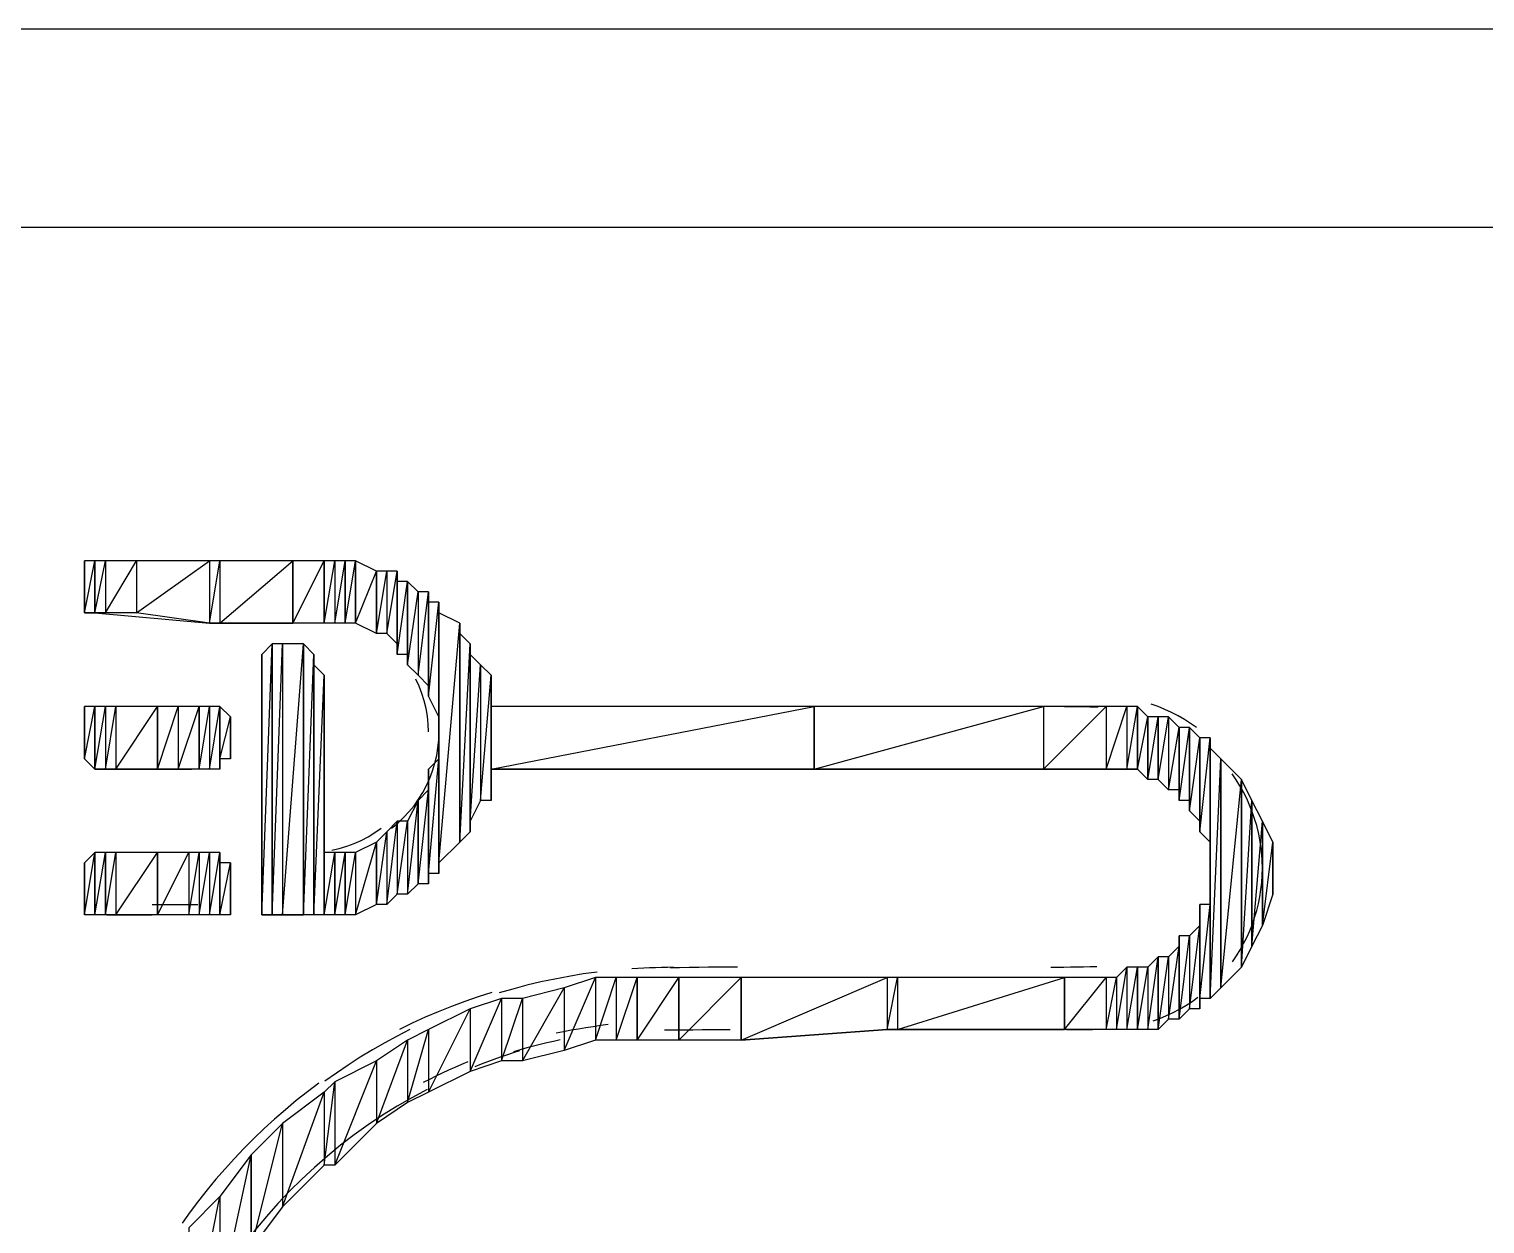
# Model space of a CAD drawing. Header units: metres. Extents: x 1 to 213, y 1 to 147.
# Drawn here: x 57.08 to 58.558, y 65.271 to 66.484 of the extents above; entities that cross this region are included whole.
import ezdxf

# ---------------------------------------------------------------- set-up
doc = ezdxf.new("R2010")
doc.units = ezdxf.units.M
doc.layers.add('00-BASE-ARQUITECTURA', color=8, linetype='Continuous')

msp = doc.modelspace()

# ---------------------------------------------------------------- linework, layer by layer
at = {"layer": '00-BASE-ARQUITECTURA'}
msp.add_lwpolyline([(60.0357, 66.4845), (55.0404, 66.4845), (55.0404, 66.2834), (60.0357, 66.2834)], close=True, dxfattribs=at)
for points in [[(57.1359, 65.9447), (57.1359, 65.9447), (57.1359, 65.8918), (57.1359, 65.9447), (57.1359, 65.8918), (57.1359, 65.9341), (57.1359, 65.9447)], [(57.1359, 65.8918), (57.1359, 65.9447), (57.1359, 65.8918)], [(57.1359, 65.9447), (57.1359, 65.9447), (57.1359, 65.8918), (57.1359, 65.9447)], [(57.1359, 65.8918), (57.1359, 65.9447), (57.1359, 65.8918)], [(57.1359, 65.9447), (57.1359, 65.9447), (57.1359, 65.8918), (57.1359, 65.9447)], [(57.1359, 65.8918), (57.1359, 65.9447), (57.1359, 65.8918)], [(57.1359, 65.9447), (57.1359, 65.9447), (57.1359, 65.8918), (57.1359, 65.9447)], [(57.1359, 65.9447), (57.1359, 65.8918), (57.1465, 65.9447), (57.1359, 65.9447)], [(57.1359, 65.8918), (57.1465, 65.9447), (57.1465, 65.8918), (57.1359, 65.8918)], [(57.1465, 65.9447), (57.1465, 65.8918), (57.1465, 65.9447)], [(57.1465, 65.8918), (57.1465, 65.9447), (57.1465, 65.8918)], [(57.1465, 65.8918), (57.1465, 65.9447), (57.1465, 65.8918)], [(57.1465, 65.9447), (57.1465, 65.9447), (57.1465, 65.8918), (57.1465, 65.9447)], [(57.1465, 65.8918), (57.1465, 65.9447), (57.1465, 65.8918)], [(57.1465, 65.9447), (57.1465, 65.9447), (57.1465, 65.8918), (57.1465, 65.9447)], [(57.1465, 65.9447), (57.1465, 65.8918), (57.157, 65.9447), (57.1465, 65.9447)], [(57.1465, 65.8918), (57.157, 65.9447), (57.157, 65.8918), (57.1465, 65.8918)], [(57.157, 65.9447), (57.157, 65.8918), (57.1888, 65.9447), (57.157, 65.9447)], [(57.157, 65.8918), (57.1888, 65.9447), (57.1888, 65.8918), (57.157, 65.8918)], [(57.1888, 65.9447), (57.1888, 65.8918), (57.2629, 65.9447), (57.1888, 65.9447)], [(57.1888, 65.8918), (57.2629, 65.9447), (57.2629, 65.8812), (57.1888, 65.8918)], [(57.3475, 65.9447), (57.2734, 65.9447), (57.1888, 65.9447)], [(57.2629, 65.9447), (57.2629, 65.8812), (57.2734, 65.9447), (57.2629, 65.9447)], [(57.2629, 65.8812), (57.2734, 65.9447), (57.2734, 65.8812), (57.2629, 65.8812)], [(57.2734, 65.9447), (57.2734, 65.8812), (57.3475, 65.9447), (57.2734, 65.9447)], [(57.2734, 65.8812), (57.3475, 65.9447), (57.3475, 65.8812), (57.2734, 65.8812)], [(57.3475, 65.9447), (57.3475, 65.8812), (57.3475, 65.9447)], [(57.3475, 65.8812), (57.3475, 65.9447), (57.3475, 65.8812)], [(57.3475, 65.9447), (57.3475, 65.8812), (57.3793, 65.9447), (57.3475, 65.9447)], [(57.3475, 65.8812), (57.3793, 65.9447), (57.3793, 65.8812), (57.3475, 65.8812)], [(57.3793, 65.8812), (57.3793, 65.9447), (57.3793, 65.8812)], [(57.3793, 65.9447), (57.3793, 65.9447), (57.3793, 65.8812), (57.3793, 65.9447)], [(57.3793, 65.9447), (57.3793, 65.8812), (57.3899, 65.9447), (57.3793, 65.9447)], [(57.3793, 65.8812), (57.3899, 65.9447), (57.3899, 65.8812), (57.3793, 65.8812)], [(57.3899, 65.9447), (57.3899, 65.8812), (57.4005, 65.9447), (57.3899, 65.9447)], [(57.3899, 65.8812), (57.4005, 65.9447), (57.4005, 65.8812), (57.3899, 65.8812)], [(57.4005, 65.8812), (57.4005, 65.9447), (57.4005, 65.8812)], [(57.4005, 65.9447), (57.4005, 65.9447), (57.4005, 65.8812), (57.4005, 65.9447)], [(57.4005, 65.9447), (57.4005, 65.8812), (57.411, 65.9447), (57.4005, 65.9447)], [(57.4005, 65.8812), (57.411, 65.9447), (57.411, 65.8812), (57.4005, 65.8812)], [(57.411, 65.8812), (57.411, 65.9447), (57.411, 65.8812)], [(57.411, 65.9447), (57.411, 65.9447), (57.411, 65.8812), (57.411, 65.9447)], [(57.411, 65.9447), (57.411, 65.8812), (57.4322, 65.9341), (57.411, 65.9447)], [(57.1359, 65.9341), (57.1359, 65.9341), (57.1359, 65.8918), (57.1359, 65.9341), (57.1359, 65.8918), (57.1359, 65.9235), (57.1359, 65.9341)], [(57.1359, 65.8918), (57.1359, 65.9341), (57.1359, 65.8918)], [(57.1359, 65.9341), (57.1359, 65.9341), (57.1359, 65.8918), (57.1359, 65.9341)], [(57.1359, 65.8918), (57.1359, 65.9341), (57.1359, 65.8918)], [(57.1359, 65.9341), (57.1359, 65.9341), (57.1359, 65.8918), (57.1359, 65.9341)], [(57.1359, 65.8918), (57.1359, 65.9341), (57.1359, 65.8918)], [(57.1359, 65.9341), (57.1359, 65.9341), (57.1359, 65.8918), (57.1359, 65.9341)], [(57.411, 65.8812), (57.4322, 65.9341), (57.4322, 65.8706), (57.411, 65.8812)], [(57.4322, 65.8706), (57.4322, 65.9341), (57.4322, 65.8706)], [(57.4322, 65.9341), (57.4322, 65.9341), (57.4322, 65.8706), (57.4322, 65.9341)], [(57.4322, 65.9341), (57.4322, 65.8706), (57.4428, 65.9341), (57.4322, 65.9341)], [(57.4322, 65.8706), (57.4428, 65.9341), (57.4428, 65.8706), (57.4322, 65.8706)], [(57.4428, 65.9341), (57.4428, 65.8706), (57.4534, 65.9341), (57.4428, 65.9341)], [(57.4428, 65.8706), (57.4534, 65.9341), (57.4534, 65.8601), (57.4428, 65.8706)], [(57.4534, 65.9341), (57.4534, 65.8601), (57.4534, 65.9235), (57.4534, 65.9341)], [(57.4534, 65.8601), (57.4534, 65.9235), (57.4534, 65.8495), (57.4534, 65.8601)], [(57.4534, 65.9235), (57.4534, 65.8495), (57.4639, 65.9235), (57.4534, 65.9235)], [(57.4534, 65.8495), (57.4639, 65.9235), (57.4639, 65.8495), (57.4534, 65.8495)], [(57.4639, 65.9235), (57.4639, 65.8495), (57.4639, 65.9235)], [(57.4639, 65.8495), (57.4639, 65.9235), (57.4639, 65.8389), (57.4639, 65.8495)], [(57.4639, 65.9235), (57.4639, 65.8389), (57.4745, 65.913), (57.4639, 65.9235)], [(57.1359, 65.913), (57.1359, 65.9024), (57.1359, 65.8918), (57.1465, 65.8918), (57.2629, 65.8812), (57.3475, 65.8812)], [(57.4639, 65.8389), (57.4745, 65.913), (57.4745, 65.8283), (57.4639, 65.8389)], [(57.4745, 65.913), (57.4745, 65.8283), (57.4851, 65.913), (57.4745, 65.913)], [(57.4745, 65.8283), (57.4851, 65.913), (57.4851, 65.8177), (57.4745, 65.8283)], [(57.4851, 65.913), (57.4851, 65.8177), (57.4851, 65.913)], [(57.4851, 65.8177), (57.4851, 65.913), (57.4851, 65.8177)], [(57.4851, 65.913), (57.4851, 65.8177), (57.4851, 65.9024), (57.4851, 65.913)], [(57.4851, 65.8177), (57.4851, 65.9024), (57.4851, 65.8071), (57.4851, 65.8177)], [(57.4851, 65.9024), (57.4851, 65.8071), (57.4957, 65.9024), (57.4851, 65.9024)], [(57.4851, 65.8071), (57.4957, 65.9024), (57.4957, 65.786), (57.4851, 65.8071)], [(57.4957, 65.9024), (57.4957, 65.786), (57.4957, 65.9024)], [(57.4957, 65.786), (57.4957, 65.9024), (57.4957, 65.7648), (57.4957, 65.786)], [(57.4957, 65.9024), (57.4957, 65.6272), (57.4957, 65.8918), (57.4957, 65.9024)], [(57.4957, 65.6272), (57.4957, 65.8918), (57.4957, 65.6378), (57.4957, 65.6272)], [(57.4957, 65.8918), (57.4957, 65.6378), (57.4957, 65.8918)], [(57.4957, 65.6378), (57.4957, 65.8918), (57.4957, 65.6378)], [(57.4957, 65.8918), (57.4957, 65.6378), (57.5169, 65.8812), (57.4957, 65.8918)], [(57.4957, 65.6378), (57.5169, 65.8812), (57.5169, 65.659), (57.4957, 65.6378)], [(57.5169, 65.8706), (57.5169, 65.8706), (57.5169, 65.659), (57.5169, 65.8706), (57.5169, 65.659), (57.5169, 65.8812), (57.5169, 65.8706)], [(57.5169, 65.8706), (57.5169, 65.659), (57.5274, 65.8601), (57.5169, 65.8706)], [(57.3158, 65.8495), (57.3158, 65.5849), (57.3264, 65.8601), (57.3158, 65.8495)], [(57.3158, 65.5849), (57.3264, 65.8601), (57.3264, 65.5849), (57.3158, 65.5849)], [(57.3369, 65.8601), (57.3264, 65.8601), (57.3158, 65.8495), (57.3158, 65.7225), (57.3158, 65.5955), (57.3158, 65.5849), (57.3264, 65.5849), (57.3581, 65.5849)], [(57.3158, 65.8495), (57.3158, 65.8495), (57.3158, 65.5955), (57.3158, 65.8495), (57.3158, 65.5955), (57.3158, 65.7225), (57.3158, 65.8495)], [(57.3158, 65.8495), (57.3158, 65.5955), (57.3158, 65.8495)], [(57.3158, 65.5955), (57.3158, 65.8495), (57.3158, 65.5849), (57.3158, 65.5955)], [(57.3158, 65.8495), (57.3158, 65.5849), (57.3158, 65.8495)], [(57.3158, 65.5849), (57.3158, 65.8495), (57.3158, 65.5849)], [(57.3264, 65.8601), (57.3264, 65.5849), (57.3264, 65.8601)], [(57.3264, 65.5849), (57.3264, 65.8601), (57.3264, 65.5849)], [(57.3264, 65.8601), (57.3264, 65.5849), (57.3369, 65.8601), (57.3264, 65.8601)], [(57.3264, 65.5849), (57.3369, 65.8601), (57.3369, 65.5849), (57.3264, 65.5849)], [(57.3369, 65.8601), (57.3369, 65.5849), (57.3581, 65.8601), (57.3369, 65.8601)], [(57.3369, 65.5849), (57.3581, 65.8601), (57.3581, 65.5849), (57.3369, 65.5849)], [(57.3581, 65.8601), (57.3581, 65.5849), (57.3581, 65.8601)], [(57.3581, 65.5849), (57.3581, 65.8601), (57.3581, 65.5849)], [(57.3581, 65.5849), (57.3581, 65.8601), (57.3581, 65.5849)], [(57.3581, 65.8601), (57.3581, 65.8601), (57.3581, 65.5849), (57.3581, 65.8601), (57.3581, 65.5849), (57.3581, 65.8601)], [(57.3581, 65.5849), (57.3581, 65.8601), (57.3581, 65.5849)], [(57.3581, 65.8601), (57.3581, 65.5849), (57.3687, 65.8495), (57.3581, 65.8601)], [(57.3581, 65.5849), (57.3687, 65.8495), (57.3687, 65.5849), (57.3581, 65.5849)], [(57.3687, 65.8495), (57.3687, 65.5849), (57.3687, 65.8495)], [(57.3687, 65.5849), (57.3687, 65.8495), (57.3687, 65.5849)], [(57.3687, 65.8495), (57.3687, 65.8495), (57.3687, 65.5849), (57.3687, 65.8495), (57.3687, 65.5849), (57.3687, 65.8495)], [(57.3687, 65.5849), (57.3687, 65.8495), (57.3687, 65.5849)], [(57.3687, 65.8495), (57.3687, 65.8495), (57.3687, 65.5849), (57.3687, 65.8495), (57.3687, 65.5849), (57.3687, 65.8495)], [(57.3687, 65.5849), (57.3687, 65.8495), (57.3687, 65.5849)], [(57.3687, 65.8495), (57.3687, 65.8495), (57.3687, 65.5849), (57.3687, 65.8495), (57.3687, 65.5849), (57.3687, 65.8495)], [(57.3687, 65.8389), (57.3687, 65.8389), (57.3687, 65.5849), (57.3687, 65.8389), (57.3687, 65.5849), (57.3687, 65.8495), (57.3687, 65.8389)], [(57.5169, 65.659), (57.5274, 65.8601), (57.5274, 65.6695), (57.5169, 65.659)], [(57.5274, 65.8601), (57.5274, 65.6695), (57.5274, 65.8495), (57.5274, 65.8601)], [(57.5274, 65.6695), (57.5274, 65.8495), (57.5274, 65.6801), (57.5274, 65.6695)], [(57.5274, 65.8495), (57.5274, 65.6801), (57.538, 65.8389), (57.5274, 65.8495)], [(57.3687, 65.5849), (57.3687, 65.8389), (57.3687, 65.5849)], [(57.3687, 65.8389), (57.3687, 65.8389), (57.3687, 65.5849), (57.3687, 65.8389)], [(57.3687, 65.8389), (57.3687, 65.5849), (57.3793, 65.8283), (57.3687, 65.8389)], [(57.5274, 65.6801), (57.538, 65.8389), (57.538, 65.7013), (57.5274, 65.6801)], [(57.538, 65.8389), (57.538, 65.7013), (57.5486, 65.8283), (57.538, 65.8389)], [(57.3687, 65.5849), (57.3793, 65.8283), (57.3793, 65.5849), (57.3687, 65.5849)], [(57.3793, 65.8071), (57.3793, 65.8071), (57.3793, 65.5849), (57.3793, 65.8071), (57.3793, 65.5849), (57.3793, 65.8283), (57.3793, 65.8071)], [(57.4851, 65.7708), (57.4848, 65.7788), (57.484, 65.7867), (57.4826, 65.7945), (57.4808, 65.8023), (57.4784, 65.8099), (57.4756, 65.8173), (57.4723, 65.8245)], [(57.538, 65.7013), (57.5486, 65.8283), (57.5486, 65.7013), (57.538, 65.7013)], [(57.5486, 65.8283), (57.5486, 65.7013), (57.5486, 65.8071), (57.5486, 65.8283)], [(57.3793, 65.7436), (57.3793, 65.7436), (57.3793, 65.5849), (57.3793, 65.7436), (57.3793, 65.5849), (57.3793, 65.8071), (57.3793, 65.7436)], [(57.3793, 65.6484), (57.3793, 65.7436), (57.3793, 65.8071)], [(57.5486, 65.7013), (57.5486, 65.8071), (57.5486, 65.7225), (57.5486, 65.7013)], [(57.5486, 65.8071), (57.5486, 65.7225), (57.5486, 65.7331), (57.5486, 65.8071)], [(57.5486, 65.7225), (57.5486, 65.8071), (57.5486, 65.7225)], [(57.5486, 65.7965), (57.5486, 65.7965), (57.5486, 65.7331), (57.5486, 65.7965), (57.5486, 65.7331), (57.5486, 65.8071), (57.5486, 65.7965)], [(58.1095, 65.7965), (57.8767, 65.7965), (57.5486, 65.7965), (57.5486, 65.8071)], [(57.1359, 65.7965), (57.1359, 65.7965), (57.1359, 65.7436), (57.1359, 65.7965), (57.1359, 65.7436), (57.1359, 65.786), (57.1359, 65.7965)], [(57.1359, 65.7965), (57.1359, 65.7436), (57.1465, 65.7965), (57.1359, 65.7965)], [(57.1359, 65.7436), (57.1465, 65.7965), (57.1465, 65.7331), (57.1359, 65.7436)], [(57.1465, 65.7331), (57.1465, 65.7965), (57.1465, 65.7331)], [(57.1465, 65.7965), (57.1465, 65.7965), (57.1465, 65.7331), (57.1465, 65.7965)], [(57.1465, 65.7331), (57.1465, 65.7965), (57.1465, 65.7331)], [(57.1465, 65.7965), (57.1465, 65.7965), (57.1465, 65.7331), (57.1465, 65.7965)], [(57.1465, 65.7331), (57.1465, 65.7965), (57.1465, 65.7331)], [(57.1465, 65.7965), (57.1465, 65.7965), (57.1465, 65.7331), (57.1465, 65.7965)], [(57.1465, 65.7965), (57.1465, 65.7331), (57.157, 65.7965), (57.1465, 65.7965)], [(57.1465, 65.7331), (57.157, 65.7965), (57.157, 65.7331), (57.1465, 65.7331)], [(57.157, 65.7965), (57.157, 65.7331), (57.1676, 65.7965), (57.157, 65.7965)], [(57.157, 65.7331), (57.1676, 65.7965), (57.1676, 65.7331), (57.157, 65.7331)], [(57.1676, 65.7965), (57.1676, 65.7331), (57.2099, 65.7965), (57.1676, 65.7965)], [(57.1676, 65.7331), (57.2099, 65.7965), (57.2099, 65.7331), (57.1676, 65.7331)], [(57.2099, 65.7965), (57.2099, 65.7331), (57.2099, 65.7965)], [(57.2099, 65.7331), (57.2099, 65.7965), (57.2099, 65.7331)], [(57.2099, 65.7965), (57.2099, 65.7331), (57.2311, 65.7965), (57.2099, 65.7965)], [(57.2099, 65.7331), (57.2311, 65.7965), (57.2311, 65.7331), (57.2099, 65.7331)], [(57.2311, 65.7965), (57.2311, 65.7331), (57.2523, 65.7965), (57.2311, 65.7965)], [(57.2311, 65.7331), (57.2523, 65.7965), (57.2523, 65.7331), (57.2311, 65.7331)], [(57.2523, 65.7965), (57.2523, 65.7331), (57.2523, 65.7965)], [(57.2523, 65.7331), (57.2523, 65.7965), (57.2523, 65.7331)], [(57.2523, 65.7965), (57.2523, 65.7331), (57.2629, 65.7965), (57.2523, 65.7965)], [(57.2523, 65.7331), (57.2629, 65.7965), (57.2629, 65.7331), (57.2523, 65.7331)], [(57.2629, 65.7965), (57.2629, 65.7331), (57.2734, 65.7965), (57.2629, 65.7965)], [(57.2629, 65.7331), (57.2734, 65.7965), (57.2734, 65.7331), (57.2629, 65.7331)], [(57.2734, 65.7965), (57.2734, 65.7331), (57.2734, 65.7965)], [(57.2734, 65.7331), (57.2734, 65.7965), (57.2734, 65.7331)], [(57.2734, 65.7331), (57.2734, 65.7965), (57.2734, 65.7331)], [(57.2734, 65.7965), (57.2734, 65.7965), (57.2734, 65.7331), (57.2734, 65.7965)], [(57.2734, 65.7331), (57.2734, 65.7965), (57.2734, 65.7331)], [(57.2734, 65.7965), (57.2734, 65.7965), (57.2734, 65.7331), (57.2734, 65.7965)], [(57.2734, 65.7331), (57.2734, 65.7965), (57.2734, 65.7331)], [(57.2734, 65.7965), (57.2734, 65.7965), (57.2734, 65.7331), (57.2734, 65.7965)], [(57.2734, 65.7331), (57.2734, 65.7965), (57.2734, 65.7331)], [(57.2734, 65.7965), (57.2734, 65.7965), (57.2734, 65.7331), (57.2734, 65.7965)], [(57.2734, 65.7965), (57.2734, 65.7331), (57.2734, 65.7965)], [(57.2734, 65.7331), (57.2734, 65.7965), (57.2734, 65.7436), (57.2734, 65.7331)], [(57.2734, 65.7436), (57.2734, 65.7965), (57.2734, 65.7436)], [(57.2734, 65.7965), (57.2734, 65.7965), (57.2734, 65.7436), (57.2734, 65.7965)], [(57.2734, 65.7436), (57.2734, 65.7965), (57.2734, 65.7436)], [(57.2734, 65.7965), (57.2734, 65.7965), (57.2734, 65.7436), (57.2734, 65.7965)], [(57.2734, 65.7436), (57.2734, 65.7965), (57.2734, 65.7436)], [(57.2734, 65.7965), (57.2734, 65.7965), (57.2734, 65.7436), (57.2734, 65.7965)], [(57.2734, 65.7965), (57.2734, 65.7436), (57.284, 65.786), (57.2734, 65.7965)], [(57.5486, 65.7965), (57.5486, 65.7331), (57.5486, 65.7965)], [(57.5486, 65.7331), (57.5486, 65.7965), (57.5486, 65.7331)], [(57.5486, 65.7965), (57.5486, 65.7331), (57.8767, 65.7965), (57.5486, 65.7965)], [(57.5486, 65.7331), (57.8767, 65.7965), (57.8767, 65.7331), (57.5486, 65.7331)], [(57.8767, 65.7965), (57.8767, 65.7331), (57.8767, 65.7965)], [(57.8767, 65.7331), (57.8767, 65.7965), (57.8767, 65.7331)], [(57.8767, 65.7965), (57.8767, 65.7331), (58.1095, 65.7965), (57.8767, 65.7965)], [(57.8767, 65.7331), (58.1095, 65.7965), (58.1095, 65.7331), (57.8767, 65.7331)], [(58.165, 65.7959), (58.1565, 65.7961), (58.1479, 65.7962), (58.1394, 65.7963), (58.1309, 65.7964), (58.1224, 65.7965), (58.1138, 65.7965), (58.1053, 65.7965)], [(58.1095, 65.7965), (58.1095, 65.7331), (58.173, 65.7965), (58.1095, 65.7965)], [(58.1095, 65.7331), (58.173, 65.7965), (58.173, 65.7331), (58.1095, 65.7331)], [(58.173, 65.7965), (58.173, 65.7331), (58.1942, 65.7965), (58.173, 65.7965)], [(58.173, 65.7331), (58.1942, 65.7965), (58.1942, 65.7331), (58.173, 65.7331)], [(58.1942, 65.7965), (58.1942, 65.7331), (58.2048, 65.7965), (58.1942, 65.7965)], [(58.1942, 65.7331), (58.2048, 65.7965), (58.2048, 65.7331), (58.1942, 65.7331)], [(58.2048, 65.7965), (58.2048, 65.7331), (58.2048, 65.7965)], [(58.2048, 65.7331), (58.2048, 65.7965), (58.2048, 65.7331)], [(58.2048, 65.7965), (58.2048, 65.7331), (58.2154, 65.786), (58.2048, 65.7965)], [(58.2649, 65.7752), (58.2588, 65.7795), (58.2526, 65.7835), (58.2461, 65.7872), (58.2395, 65.7906), (58.2327, 65.7937), (58.2258, 65.7965), (58.2188, 65.799)], [(57.1359, 65.786), (57.1359, 65.786), (57.1359, 65.7436), (57.1359, 65.786), (57.1359, 65.7436), (57.1359, 65.7754), (57.1359, 65.786)], [(57.1359, 65.7436), (57.1359, 65.786), (57.1359, 65.7436)], [(57.1359, 65.786), (57.1359, 65.786), (57.1359, 65.7436), (57.1359, 65.786)], [(57.1359, 65.7436), (57.1359, 65.786), (57.1359, 65.7436)], [(57.1359, 65.786), (57.1359, 65.786), (57.1359, 65.7436), (57.1359, 65.786)], [(57.1359, 65.7436), (57.1359, 65.786), (57.1359, 65.7436)], [(57.1359, 65.786), (57.1359, 65.786), (57.1359, 65.7436), (57.1359, 65.786)], [(57.1359, 65.7436), (57.1359, 65.786), (57.1359, 65.7436)], [(57.1359, 65.786), (57.1359, 65.786), (57.1359, 65.7436), (57.1359, 65.786)], [(57.1359, 65.7436), (57.1359, 65.786), (57.1359, 65.7436)], [(57.1359, 65.786), (57.1359, 65.786), (57.1359, 65.7436), (57.1359, 65.786)], [(57.2734, 65.7436), (57.284, 65.786), (57.284, 65.7436), (57.2734, 65.7436)], [(57.284, 65.786), (57.284, 65.7436), (57.284, 65.786)], [(57.284, 65.7436), (57.284, 65.786), (57.284, 65.7436)], [(57.284, 65.7436), (57.284, 65.786), (57.284, 65.7436)], [(57.284, 65.786), (57.284, 65.786), (57.284, 65.7436), (57.284, 65.786), (57.284, 65.7436), (57.284, 65.786)], [(57.284, 65.7436), (57.284, 65.786), (57.284, 65.7436)], [(57.284, 65.7436), (57.284, 65.786), (57.284, 65.7436)], [(57.284, 65.786), (57.284, 65.786), (57.284, 65.7436), (57.284, 65.786)], [(57.284, 65.7436), (57.284, 65.786), (57.284, 65.7436)], [(57.284, 65.786), (57.284, 65.786), (57.284, 65.7436), (57.284, 65.786)], [(57.284, 65.7436), (57.284, 65.786), (57.284, 65.7436)], [(57.284, 65.786), (57.284, 65.786), (57.284, 65.7436), (57.284, 65.786)], [(57.284, 65.7436), (57.284, 65.786), (57.284, 65.7436)], [(57.284, 65.786), (57.284, 65.786), (57.284, 65.7436), (57.284, 65.786), (57.284, 65.7436), (57.284, 65.786)], [(57.284, 65.7436), (57.284, 65.786), (57.284, 65.7436)], [(57.284, 65.7436), (57.284, 65.786), (57.284, 65.7436)], [(57.284, 65.786), (57.284, 65.786), (57.284, 65.7436), (57.284, 65.786)], [(57.284, 65.786), (57.284, 65.7436), (57.284, 65.7754), (57.284, 65.786)], [(57.284, 65.7436), (57.284, 65.7754), (57.284, 65.7542), (57.284, 65.7436)], [(58.2048, 65.7331), (58.2154, 65.786), (58.2154, 65.7225), (58.2048, 65.7331)], [(58.2154, 65.7225), (58.2154, 65.786), (58.2154, 65.7225)], [(58.2154, 65.786), (58.2154, 65.786), (58.2154, 65.7225), (58.2154, 65.786)], [(58.2154, 65.786), (58.2154, 65.7225), (58.2259, 65.786), (58.2154, 65.786)], [(58.2154, 65.7225), (58.2259, 65.786), (58.2259, 65.7225), (58.2154, 65.7225)], [(58.2259, 65.786), (58.2259, 65.7225), (58.2259, 65.786)], [(58.2259, 65.7225), (58.2259, 65.786), (58.2259, 65.7225)], [(58.2259, 65.786), (58.2259, 65.7225), (58.2365, 65.786), (58.2259, 65.786)], [(58.2259, 65.7225), (58.2365, 65.786), (58.2365, 65.7119), (58.2259, 65.7225)], [(58.2365, 65.786), (58.2365, 65.7119), (58.2471, 65.7754), (58.2365, 65.786)], [(58.2365, 65.7119), (58.2471, 65.7754), (58.2471, 65.7119), (58.2365, 65.7119)], [(58.2471, 65.7754), (58.2471, 65.7119), (58.2471, 65.7013), (58.2471, 65.7754)], [(58.2471, 65.7119), (58.2471, 65.7754), (58.2471, 65.7119)], [(58.2471, 65.7754), (58.2471, 65.7013), (58.2577, 65.7754), (58.2471, 65.7754)], [(58.2471, 65.7013), (58.2577, 65.7754), (58.2577, 65.7013), (58.2471, 65.7013)], [(58.2577, 65.7754), (58.2577, 65.7013), (58.2577, 65.7754)], [(58.2577, 65.7013), (58.2577, 65.7754), (58.2577, 65.6907), (58.2577, 65.7013)], [(58.2577, 65.7754), (58.2577, 65.6907), (58.2683, 65.7648), (58.2577, 65.7754)], [(57.4832, 65.7163), (57.4865, 65.7237), (57.4893, 65.7313), (57.4916, 65.739), (57.4934, 65.7468), (57.4947, 65.7547), (57.4955, 65.7627), (57.4957, 65.7708)], [(57.4957, 65.7648), (57.4957, 65.7648), (57.4957, 65.6272), (57.4957, 65.7648), (57.4957, 65.6272), (57.4957, 65.7436), (57.4957, 65.7648)], [(58.2577, 65.6907), (58.2683, 65.7648), (58.2683, 65.6801), (58.2577, 65.6907)], [(58.2683, 65.7648), (58.2683, 65.6801), (58.2683, 65.7648)], [(58.2683, 65.6801), (58.2683, 65.7648), (58.2683, 65.6695), (58.2683, 65.6801)], [(58.2683, 65.7648), (58.2683, 65.6695), (58.2683, 65.7648)], [(58.2683, 65.6695), (58.2683, 65.7648), (58.2683, 65.6695)], [(58.2683, 65.7648), (58.2683, 65.6695), (58.2789, 65.7648), (58.2683, 65.7648)], [(58.2683, 65.6695), (58.2789, 65.7648), (58.2789, 65.659), (58.2683, 65.6695)], [(58.2789, 65.7648), (58.2789, 65.659), (58.2789, 65.7542), (58.2789, 65.7648)], [(57.4851, 65.7331), (57.4851, 65.6272), (57.4957, 65.7436), (57.4851, 65.7331)], [(57.4851, 65.6272), (57.4957, 65.7436), (57.4957, 65.6272), (57.4851, 65.6272)], [(58.2789, 65.659), (58.2789, 65.7542), (58.2789, 65.6484), (58.2789, 65.659)], [(58.2789, 65.7542), (58.2789, 65.6484), (58.2789, 65.7542)], [(58.2789, 65.6484), (58.2789, 65.7542), (58.2789, 65.6378), (58.2789, 65.6484)], [(58.2789, 65.6378), (58.2789, 65.7542), (58.2789, 65.6378)], [(58.2789, 65.7542), (58.2789, 65.7542), (58.2789, 65.6378), (58.2789, 65.7542)], [(58.2789, 65.7542), (58.2789, 65.5002), (58.2894, 65.7436), (58.2789, 65.7542)], [(58.2789, 65.5002), (58.2894, 65.7436), (58.2894, 65.5108), (58.2789, 65.5002)], [(58.2894, 65.7436), (58.2894, 65.5108), (58.2894, 65.7436)], [(58.2894, 65.5108), (58.2894, 65.7436), (58.2894, 65.5108)], [(58.2894, 65.7436), (58.2894, 65.5108), (58.3106, 65.7225), (58.2894, 65.7436)], [(57.1465, 65.7331), (57.2099, 65.7331)], [(57.2047, 65.7331), (57.2113, 65.7331), (57.218, 65.7331), (57.2247, 65.7331), (57.2314, 65.7331), (57.2381, 65.7331), (57.2448, 65.7331), (57.2515, 65.7332)], [(57.4851, 65.7119), (57.4851, 65.6166), (57.4851, 65.7331), (57.4851, 65.7119)], [(57.4851, 65.6166), (57.4851, 65.7331), (57.4851, 65.6272), (57.4851, 65.6166)], [(57.5486, 65.7225), (57.5486, 65.7331), (57.8767, 65.7331), (58.1942, 65.7331), (58.2048, 65.7331)], [(57.3158, 65.5955), (57.3158, 65.7225), (57.3158, 65.5955)], [(57.4476, 65.6732), (57.4539, 65.6783), (57.4598, 65.6838), (57.4653, 65.6896), (57.4704, 65.6958), (57.4751, 65.7024), (57.4794, 65.7092), (57.4832, 65.7163)], [(58.2894, 65.5108), (58.3106, 65.7225), (58.3106, 65.532), (58.2894, 65.5108)], [(58.3239, 65.6827), (58.3215, 65.6896), (58.3188, 65.6964), (58.3158, 65.7031), (58.3125, 65.7096), (58.309, 65.716), (58.3051, 65.7222), (58.301, 65.7282)], [(58.3106, 65.7225), (58.3106, 65.532), (58.3106, 65.7225)], [(58.3106, 65.532), (58.3106, 65.7225), (58.3106, 65.532)], [(58.3106, 65.7225), (58.3106, 65.532), (58.3212, 65.7013), (58.3106, 65.7225)], [(57.4639, 65.6801), (57.4639, 65.6061), (57.4745, 65.7013), (57.4639, 65.6801)], [(57.4639, 65.6061), (57.4745, 65.7013), (57.4745, 65.6166), (57.4639, 65.6061)], [(57.4745, 65.7013), (57.4745, 65.6166), (57.4851, 65.7119), (57.4745, 65.7013)], [(57.4745, 65.6166), (57.4851, 65.7119), (57.4851, 65.6166), (57.4745, 65.6166)], [(57.4745, 65.6166), (57.4745, 65.7013), (57.4745, 65.6166)], [(57.4745, 65.7013), (57.4745, 65.7013), (57.4745, 65.6166), (57.4745, 65.7013)], [(58.3106, 65.532), (58.3212, 65.7013), (58.3212, 65.5531), (58.3106, 65.532)], [(58.3212, 65.5531), (58.3212, 65.7013), (58.3212, 65.5531)], [(58.3212, 65.7013), (58.3212, 65.7013), (58.3212, 65.5531), (58.3212, 65.7013)], [(58.3212, 65.7013), (58.3212, 65.5531), (58.3318, 65.6801), (58.3212, 65.7013)], [(57.3868, 65.6506), (57.3945, 65.6524), (57.4021, 65.6547), (57.4096, 65.6575), (57.4168, 65.6607), (57.4238, 65.6644), (57.4306, 65.6686), (57.4371, 65.6732)], [(57.4428, 65.6695), (57.4428, 65.5955), (57.4534, 65.6801), (57.4428, 65.6695)], [(57.4428, 65.5955), (57.4534, 65.6801), (57.4534, 65.6061), (57.4428, 65.5955)], [(57.4534, 65.6801), (57.4534, 65.6061), (57.4639, 65.6801), (57.4534, 65.6801)], [(57.4534, 65.6061), (57.4639, 65.6801), (57.4639, 65.6061), (57.4534, 65.6061)], [(58.3212, 65.5531), (58.3318, 65.6801), (58.3318, 65.5743), (58.3212, 65.5531)], [(58.3318, 65.6325), (58.3316, 65.6398), (58.3311, 65.647), (58.3303, 65.6543), (58.3292, 65.6615), (58.3278, 65.6686), (58.326, 65.6757), (58.3239, 65.6827)], [(58.3318, 65.6801), (58.3318, 65.5743), (58.3318, 65.6801)], [(58.3318, 65.5743), (58.3318, 65.6801), (58.3318, 65.5743)], [(58.3318, 65.6801), (58.3318, 65.5743), (58.3424, 65.659), (58.3318, 65.6801)], [(57.411, 65.6484), (57.411, 65.5849), (57.4322, 65.659), (57.411, 65.6484)], [(57.411, 65.5849), (57.4322, 65.659), (57.4322, 65.5955), (57.411, 65.5849)], [(57.4322, 65.659), (57.4322, 65.5955), (57.4428, 65.6695), (57.4322, 65.659)], [(57.4322, 65.5955), (57.4428, 65.6695), (57.4428, 65.5955), (57.4322, 65.5955)], [(57.4322, 65.5955), (57.4322, 65.659), (57.4322, 65.5955)], [(57.4322, 65.659), (57.4322, 65.659), (57.4322, 65.5955), (57.4322, 65.659)], [(58.3318, 65.5743), (58.3424, 65.659), (58.3424, 65.6061), (58.3318, 65.5743)], [(58.3424, 65.659), (58.3424, 65.6061), (58.3424, 65.659)], [(58.3424, 65.6061), (58.3424, 65.659), (58.3424, 65.6061)], [(58.3424, 65.659), (58.3424, 65.6061), (58.3424, 65.6272), (58.3424, 65.659)], [(57.1359, 65.6378), (57.1359, 65.5849), (57.1465, 65.6484), (57.1359, 65.6378)], [(57.1359, 65.5849), (57.1465, 65.6484), (57.1465, 65.5849), (57.1359, 65.5849)], [(57.1465, 65.5849), (57.1465, 65.6484), (57.1465, 65.5849)], [(57.1465, 65.6484), (57.1465, 65.6484), (57.1465, 65.5849), (57.1465, 65.6484)], [(57.1465, 65.5849), (57.1465, 65.6484), (57.1465, 65.5849)], [(57.1465, 65.6484), (57.1465, 65.6484), (57.1465, 65.5849), (57.1465, 65.6484)], [(57.1465, 65.5849), (57.1465, 65.6484), (57.1465, 65.5849)], [(57.1465, 65.6484), (57.1465, 65.6484), (57.1465, 65.5849), (57.1465, 65.6484), (57.1465, 65.5849), (57.1465, 65.6484)], [(57.1465, 65.5849), (57.1465, 65.6484), (57.1465, 65.5849)], [(57.1465, 65.6484), (57.1465, 65.5849), (57.157, 65.6484), (57.1465, 65.6484)], [(57.1465, 65.5849), (57.157, 65.6484), (57.157, 65.5849), (57.1465, 65.5849)], [(57.157, 65.5849), (57.157, 65.6484), (57.157, 65.5849)], [(57.157, 65.6484), (57.157, 65.6484), (57.157, 65.5849), (57.157, 65.6484)], [(57.157, 65.6484), (57.157, 65.5849), (57.1676, 65.6484), (57.157, 65.6484)], [(57.157, 65.5849), (57.1676, 65.6484), (57.1676, 65.5849), (57.157, 65.5849)], [(57.1676, 65.6484), (57.1676, 65.5849), (57.2099, 65.6484), (57.1676, 65.6484)], [(57.1676, 65.5849), (57.2099, 65.6484), (57.2099, 65.5849), (57.1676, 65.5849)], [(57.2099, 65.6484), (57.2099, 65.5849), (57.2099, 65.6484)], [(57.2099, 65.5849), (57.2099, 65.6484), (57.2099, 65.5849)], [(57.2099, 65.6484), (57.2099, 65.5849), (57.2417, 65.6484), (57.2099, 65.6484)], [(57.2099, 65.5849), (57.2417, 65.6484), (57.2417, 65.5849), (57.2099, 65.5849)], [(57.2417, 65.6484), (57.2417, 65.5849), (57.2523, 65.6484), (57.2417, 65.6484)], [(57.2417, 65.5849), (57.2523, 65.6484), (57.2523, 65.5849), (57.2417, 65.5849)], [(57.2523, 65.6484), (57.2523, 65.5849), (57.2629, 65.6484), (57.2523, 65.6484)], [(57.2523, 65.5849), (57.2629, 65.6484), (57.2629, 65.5849), (57.2523, 65.5849)], [(57.2629, 65.6484), (57.2629, 65.5849), (57.2734, 65.6484), (57.2629, 65.6484)], [(57.2629, 65.5849), (57.2734, 65.6484), (57.2734, 65.5849), (57.2629, 65.5849)], [(57.2734, 65.5849), (57.2734, 65.6484), (57.2734, 65.5849)], [(57.2734, 65.6484), (57.2734, 65.6484), (57.2734, 65.5849), (57.2734, 65.6484)], [(57.2734, 65.5849), (57.2734, 65.6484), (57.2734, 65.5849)], [(57.2734, 65.6484), (57.2734, 65.6484), (57.2734, 65.5849), (57.2734, 65.6484), (57.2734, 65.5849), (57.2734, 65.6484)], [(57.2734, 65.5849), (57.2734, 65.6484), (57.2734, 65.5849)], [(57.2734, 65.5849), (57.2734, 65.6484), (57.2734, 65.5849)], [(57.2734, 65.6484), (57.2734, 65.6484), (57.2734, 65.5849), (57.2734, 65.6484)], [(57.2734, 65.6378), (57.2734, 65.6378), (57.2734, 65.5849), (57.2734, 65.6378), (57.2734, 65.5849), (57.2734, 65.6484), (57.2734, 65.6378)], [(57.3793, 65.5849), (57.3793, 65.6484), (57.3793, 65.5849)], [(57.3793, 65.6484), (57.3793, 65.6484), (57.3793, 65.5849), (57.3793, 65.6484)], [(57.3793, 65.5849), (57.3793, 65.6484), (57.3793, 65.5849)], [(57.3793, 65.6484), (57.3793, 65.6484), (57.3793, 65.5849), (57.3793, 65.6484), (57.3793, 65.5849), (57.3793, 65.6484)], [(57.3793, 65.5849), (57.3793, 65.6484), (57.3793, 65.5849)], [(57.3793, 65.6484), (57.3793, 65.5849), (57.3899, 65.6484), (57.3793, 65.6484)], [(57.3793, 65.5849), (57.3899, 65.6484), (57.3899, 65.5849), (57.3793, 65.5849)], [(57.3899, 65.5849), (57.3899, 65.6484), (57.3899, 65.5849)], [(57.3899, 65.6484), (57.3899, 65.6484), (57.3899, 65.5849), (57.3899, 65.6484), (57.3899, 65.5849), (57.3899, 65.6484)], [(57.3899, 65.5849), (57.3899, 65.6484), (57.3899, 65.5849)], [(57.3899, 65.6484), (57.3899, 65.5849), (57.4005, 65.6484), (57.3899, 65.6484)], [(57.3899, 65.5849), (57.4005, 65.6484), (57.4005, 65.5849), (57.3899, 65.5849)], [(57.4005, 65.6484), (57.4005, 65.5849), (57.4005, 65.6484)], [(57.4005, 65.5849), (57.4005, 65.6484), (57.4005, 65.5849)], [(57.4005, 65.6484), (57.4005, 65.5849), (57.411, 65.6484), (57.4005, 65.6484)], [(57.4005, 65.5849), (57.411, 65.6484), (57.411, 65.5849), (57.4005, 65.5849)], [(57.1359, 65.6378), (57.1359, 65.6378), (57.1359, 65.5955), (57.1359, 65.6378), (57.1359, 65.5955), (57.1359, 65.6272), (57.1359, 65.6378)], [(57.1359, 65.5955), (57.1359, 65.6378), (57.1359, 65.5955)], [(57.1359, 65.6378), (57.1359, 65.6378), (57.1359, 65.5955), (57.1359, 65.6378)], [(57.1359, 65.5955), (57.1359, 65.6378), (57.1359, 65.5955)], [(57.1359, 65.6378), (57.1359, 65.6378), (57.1359, 65.5955), (57.1359, 65.6378)], [(57.1359, 65.5955), (57.1359, 65.6378), (57.1359, 65.5955)], [(57.1359, 65.6378), (57.1359, 65.6378), (57.1359, 65.5955), (57.1359, 65.6378)], [(57.1359, 65.5955), (57.1359, 65.6378), (57.1359, 65.5955)], [(57.1359, 65.6378), (57.1359, 65.6378), (57.1359, 65.5955), (57.1359, 65.6378)], [(57.1359, 65.5955), (57.1359, 65.6378), (57.1359, 65.5955)], [(57.1359, 65.6378), (57.1359, 65.6378), (57.1359, 65.5955), (57.1359, 65.6378)], [(57.1359, 65.5955), (57.1359, 65.6378), (57.1359, 65.5955)], [(57.1359, 65.6378), (57.1359, 65.6378), (57.1359, 65.5955), (57.1359, 65.6378), (57.1359, 65.5955), (57.1359, 65.6378)], [(57.1359, 65.5955), (57.1359, 65.6378), (57.1359, 65.5955)], [(57.1359, 65.6378), (57.1359, 65.5955), (57.1359, 65.6378)], [(57.1359, 65.5955), (57.1359, 65.6378), (57.1359, 65.5849), (57.1359, 65.5955)], [(57.1359, 65.5849), (57.1359, 65.6378), (57.1359, 65.5849)], [(57.1359, 65.6378), (57.1359, 65.6378), (57.1359, 65.5849), (57.1359, 65.6378)], [(57.1359, 65.5849), (57.1359, 65.6378), (57.1359, 65.5849)], [(57.1359, 65.6378), (57.1359, 65.6378), (57.1359, 65.5849), (57.1359, 65.6378)], [(57.1359, 65.5849), (57.1359, 65.6378), (57.1359, 65.5849)], [(57.1359, 65.6378), (57.1359, 65.6378), (57.1359, 65.5849), (57.1359, 65.6378)], [(57.2734, 65.5849), (57.2734, 65.6378), (57.2734, 65.5849)], [(57.2734, 65.6378), (57.2734, 65.6378), (57.2734, 65.5849), (57.2734, 65.6378)], [(57.2734, 65.5849), (57.2734, 65.6378), (57.2734, 65.5849)], [(57.2734, 65.6378), (57.2734, 65.6378), (57.2734, 65.5849), (57.2734, 65.6378)], [(57.2734, 65.5849), (57.2734, 65.6378), (57.2734, 65.5849)], [(57.2734, 65.6378), (57.2734, 65.6378), (57.2734, 65.5849), (57.2734, 65.6378)], [(57.2734, 65.6378), (57.2734, 65.5849), (57.284, 65.6378), (57.2734, 65.6378)], [(57.2734, 65.5849), (57.284, 65.6378), (57.284, 65.5849), (57.2734, 65.5849)], [(57.284, 65.6378), (57.284, 65.5849), (57.284, 65.6378)], [(57.284, 65.5849), (57.284, 65.6378), (57.284, 65.5849)], [(57.284, 65.6378), (57.284, 65.5849), (57.284, 65.6378)], [(57.284, 65.5849), (57.284, 65.6378), (57.284, 65.5955), (57.284, 65.5849)], [(57.284, 65.6378), (57.284, 65.5955), (57.284, 65.6378)], [(57.284, 65.5955), (57.284, 65.6378), (57.284, 65.5955)], [(57.284, 65.5955), (57.284, 65.6378), (57.284, 65.5955)], [(57.284, 65.6378), (57.284, 65.6378), (57.284, 65.5955), (57.284, 65.6378)], [(57.284, 65.5955), (57.284, 65.6378), (57.284, 65.5955)], [(57.284, 65.6378), (57.284, 65.6378), (57.284, 65.5955), (57.284, 65.6378)], [(57.284, 65.5955), (57.284, 65.6378), (57.284, 65.5955)], [(57.284, 65.6378), (57.284, 65.6378), (57.284, 65.5955), (57.284, 65.6378)], [(57.284, 65.5955), (57.284, 65.6378), (57.284, 65.5955)], [(57.284, 65.6378), (57.284, 65.6378), (57.284, 65.5955), (57.284, 65.6378)], [(57.284, 65.5955), (57.284, 65.6378), (57.284, 65.5955)], [(57.284, 65.6378), (57.284, 65.6378), (57.284, 65.5955), (57.284, 65.6378)], [(57.284, 65.6272), (57.284, 65.6272), (57.284, 65.5955), (57.284, 65.6272), (57.284, 65.5955), (57.284, 65.6378), (57.284, 65.6272)], [(58.2789, 65.6378), (58.2789, 65.6378), (58.2789, 65.5002), (58.2789, 65.6378), (58.2789, 65.5002), (58.2789, 65.6272), (58.2789, 65.6378)], [(58.2789, 65.6272), (58.2789, 65.6272), (58.2789, 65.5002), (58.2789, 65.6272), (58.2789, 65.5002), (58.2789, 65.6166), (58.2789, 65.6272)], [(58.3239, 65.5823), (58.326, 65.5893), (58.3278, 65.5964), (58.3292, 65.6035), (58.3303, 65.6107), (58.3311, 65.6179), (58.3316, 65.6252), (58.3318, 65.6325)], [(58.3424, 65.6061), (58.3424, 65.6272), (58.3424, 65.6061)], [(58.3424, 65.6272), (58.3424, 65.6272)], [(58.2789, 65.6166), (58.2789, 65.6166), (58.2789, 65.5002), (58.2789, 65.6166), (58.2789, 65.5002), (58.2789, 65.6061), (58.2789, 65.6166)], [(58.2789, 65.6061), (58.2789, 65.6061), (58.2789, 65.5002), (58.2789, 65.6061), (58.2789, 65.5002), (58.2789, 65.5955), (58.2789, 65.6061)], [(58.2789, 65.5002), (58.2789, 65.6061), (58.2789, 65.5002)], [(58.2789, 65.6061), (58.2789, 65.6061), (58.2789, 65.5002), (58.2789, 65.6061)], [(57.1586, 65.585), (57.1651, 65.585), (57.1717, 65.5849), (57.1783, 65.5849), (57.1849, 65.5849), (57.1915, 65.5849), (57.1981, 65.5849), (57.2047, 65.5849)], [(57.2047, 65.5955), (57.2113, 65.5955), (57.2179, 65.5955), (57.2245, 65.5955), (57.2311, 65.5955), (57.2377, 65.5955), (57.2443, 65.5956), (57.2509, 65.5956)], [(58.2683, 65.5849), (58.2683, 65.4896), (58.2683, 65.5955), (58.2683, 65.5849)], [(58.2683, 65.4896), (58.2683, 65.5955), (58.2683, 65.5002), (58.2683, 65.4896)], [(58.2683, 65.5955), (58.2683, 65.5002), (58.2789, 65.5955), (58.2683, 65.5955)], [(58.2683, 65.5002), (58.2789, 65.5955), (58.2789, 65.5002), (58.2683, 65.5002)], [(58.2683, 65.5849), (58.2683, 65.5849), (58.2683, 65.4896), (58.2683, 65.5849), (58.2683, 65.4896), (58.2683, 65.5743), (58.2683, 65.5849)], [(58.3014, 65.5374), (58.3055, 65.5434), (58.3092, 65.5495), (58.3127, 65.5558), (58.316, 65.5622), (58.3189, 65.5688), (58.3216, 65.5755), (58.3239, 65.5823)], [(58.2577, 65.5637), (58.2577, 65.4896), (58.2683, 65.5743), (58.2577, 65.5637)], [(58.2577, 65.4896), (58.2683, 65.5743), (58.2683, 65.4896), (58.2577, 65.4896)], [(58.2365, 65.5425), (58.2365, 65.4791), (58.2471, 65.5531), (58.2365, 65.5425)], [(58.2365, 65.4791), (58.2471, 65.5531), (58.2471, 65.4791), (58.2365, 65.4791)], [(58.2471, 65.5637), (58.2471, 65.4791), (58.2471, 65.5637)], [(58.2471, 65.4791), (58.2471, 65.5637), (58.2471, 65.4791)], [(58.2471, 65.5637), (58.2471, 65.5637), (58.2471, 65.4791), (58.2471, 65.5637), (58.2471, 65.4791), (58.2471, 65.5531), (58.2471, 65.5637)], [(58.2471, 65.5637), (58.2471, 65.4791), (58.2577, 65.5637), (58.2471, 65.5637)], [(58.2471, 65.4791), (58.2577, 65.5637), (58.2577, 65.4896), (58.2471, 65.4791)], [(58.2154, 65.532), (58.2154, 65.4685), (58.2259, 65.5425), (58.2154, 65.532)], [(58.2154, 65.4685), (58.2259, 65.5425), (58.2259, 65.4685), (58.2154, 65.4685)], [(58.2259, 65.4685), (58.2259, 65.5425), (58.2259, 65.4685)], [(58.2259, 65.5425), (58.2259, 65.5425), (58.2259, 65.4685), (58.2259, 65.5425)], [(58.2259, 65.5425), (58.2259, 65.4685), (58.2365, 65.5425), (58.2259, 65.5425)], [(58.2259, 65.4685), (58.2365, 65.5425), (58.2365, 65.4791), (58.2259, 65.4685)], [(57.6564, 65.527), (57.642, 65.525), (57.6276, 65.5226), (57.6133, 65.5199), (57.5991, 65.5169), (57.5849, 65.5135), (57.5708, 65.5097), (57.5568, 65.5057)], [(57.7338, 65.5318), (57.7278, 65.5316), (57.7217, 65.5315), (57.7157, 65.5313), (57.7096, 65.5311), (57.7036, 65.5308), (57.6975, 65.5305), (57.6915, 65.5302)], [(57.799, 65.532), (57.7892, 65.5319), (57.7794, 65.5319), (57.7695, 65.5318), (57.7597, 65.5317), (57.7499, 65.5316), (57.7401, 65.5314), (57.7303, 65.5313)], [(58.117, 65.532), (58.1236, 65.532), (58.1303, 65.532), (58.1369, 65.5321), (58.1436, 65.5322), (58.1502, 65.5324), (58.1569, 65.5325), (58.1635, 65.5327)], [(58.1836, 65.5214), (58.1836, 65.4685), (58.1942, 65.532), (58.1836, 65.5214)], [(58.1836, 65.4685), (58.1942, 65.532), (58.1942, 65.4685), (58.1836, 65.4685)], [(58.1942, 65.532), (58.1942, 65.4685), (58.2048, 65.532), (58.1942, 65.532)], [(58.1942, 65.4685), (58.2048, 65.532), (58.2048, 65.4685), (58.1942, 65.4685)], [(58.2048, 65.532), (58.2048, 65.4685), (58.2048, 65.532)], [(58.2048, 65.4685), (58.2048, 65.532), (58.2048, 65.4685)], [(58.2048, 65.532), (58.2048, 65.4685), (58.2154, 65.532), (58.2048, 65.532)], [(58.2048, 65.4685), (58.2154, 65.532), (58.2154, 65.4685), (58.2048, 65.4685)], [(57.5804, 65.5002), (57.5804, 65.4367), (57.6227, 65.5108), (57.5804, 65.5002)], [(57.5804, 65.4367), (57.6227, 65.5108), (57.6227, 65.4473), (57.5804, 65.4367)], [(57.6227, 65.5108), (57.6227, 65.4473), (57.6545, 65.5214), (57.6227, 65.5108)], [(57.6227, 65.4473), (57.6545, 65.5214), (57.6545, 65.4579), (57.6227, 65.4473)], [(57.6545, 65.5214), (57.6545, 65.4579), (57.6756, 65.5214), (57.6545, 65.5214)], [(57.6545, 65.4579), (57.6756, 65.5214), (57.6756, 65.4579), (57.6545, 65.4579)], [(57.6756, 65.5214), (57.6756, 65.4579), (57.6968, 65.5214), (57.6756, 65.5214)], [(57.6756, 65.4579), (57.6968, 65.5214), (57.6968, 65.4579), (57.6756, 65.4579)], [(57.6968, 65.5214), (57.6968, 65.4579), (57.6968, 65.5214)], [(57.6968, 65.4579), (57.6968, 65.5214), (57.6968, 65.4579)], [(57.6968, 65.5214), (57.6968, 65.4579), (57.7391, 65.5214), (57.6968, 65.5214)], [(57.6968, 65.4579), (57.7391, 65.5214), (57.7391, 65.4579), (57.6968, 65.4579)], [(57.7391, 65.5214), (57.7391, 65.4579), (57.7391, 65.5214)], [(57.7391, 65.4579), (57.7391, 65.5214), (57.7391, 65.4579)], [(57.7391, 65.5214), (57.7391, 65.4579), (57.8026, 65.5214), (57.7391, 65.5214)], [(57.7391, 65.4579), (57.8026, 65.5214), (57.8026, 65.4579), (57.7391, 65.4579)], [(57.8026, 65.5214), (57.8026, 65.4579), (57.8026, 65.5214)], [(57.8026, 65.4579), (57.8026, 65.5214), (57.8026, 65.4579)], [(57.8026, 65.5214), (57.8026, 65.4579), (57.9508, 65.5214), (57.8026, 65.5214)], [(57.8026, 65.4579), (57.9508, 65.5214), (57.9508, 65.4685), (57.8026, 65.4579)], [(58.1307, 65.5214), (57.9614, 65.5214), (57.8026, 65.5214)], [(57.9508, 65.5214), (57.9508, 65.4685), (57.9614, 65.5214), (57.9508, 65.5214)], [(57.9508, 65.4685), (57.9614, 65.5214), (57.9614, 65.4685), (57.9508, 65.4685)], [(57.9614, 65.5214), (57.9614, 65.4685), (58.1307, 65.5214), (57.9614, 65.5214)], [(57.9614, 65.4685), (58.1307, 65.5214), (58.1307, 65.4685), (57.9614, 65.4685)], [(58.1307, 65.4685), (58.1307, 65.5214), (58.1307, 65.4685)], [(58.1307, 65.5214), (58.1307, 65.5214), (58.1307, 65.4685), (58.1307, 65.5214)], [(58.1307, 65.5214), (58.1307, 65.4685), (58.173, 65.5214), (58.1307, 65.5214)], [(58.1307, 65.4685), (58.173, 65.5214), (58.173, 65.4685), (58.1307, 65.4685)], [(58.173, 65.5214), (58.173, 65.4685), (58.1836, 65.5214), (58.173, 65.5214)], [(58.173, 65.4685), (58.1836, 65.5214), (58.1836, 65.4685), (58.173, 65.4685)], [(57.5493, 65.5061), (57.5355, 65.5017), (57.5219, 65.497), (57.5083, 65.492), (57.4949, 65.4867), (57.4816, 65.481), (57.4685, 65.475), (57.4555, 65.4687)], [(57.5274, 65.4896), (57.5274, 65.4261), (57.5592, 65.5002), (57.5274, 65.4896)], [(57.5274, 65.4261), (57.5592, 65.5002), (57.5592, 65.4367), (57.5274, 65.4261)], [(57.5592, 65.5002), (57.5592, 65.4367), (57.5804, 65.5002), (57.5592, 65.5002)], [(57.5592, 65.4367), (57.5804, 65.5002), (57.5804, 65.4367), (57.5592, 65.4367)], [(58.2207, 65.4773), (58.2277, 65.4798), (58.2345, 65.4827), (58.2412, 65.4858), (58.2477, 65.4893), (58.2541, 65.493), (58.2603, 65.497), (58.2663, 65.5014)], [(57.4851, 65.4685), (57.4851, 65.405), (57.5274, 65.4896), (57.4851, 65.4685)], [(57.4851, 65.405), (57.5274, 65.4896), (57.5274, 65.4261), (57.4851, 65.405)], [(57.466, 65.4687), (57.4532, 65.462), (57.4406, 65.4551), (57.4281, 65.4479), (57.4158, 65.4404), (57.4036, 65.4325), (57.3917, 65.4244), (57.38, 65.416)], [(57.4639, 65.4579), (57.4639, 65.3944), (57.4851, 65.4685), (57.4639, 65.4579)], [(57.4639, 65.3944), (57.4851, 65.4685), (57.4851, 65.405), (57.4639, 65.3944)], [(57.6674, 65.4736), (57.6598, 65.4726), (57.6523, 65.4715), (57.6448, 65.4704), (57.6373, 65.4691), (57.6298, 65.4678), (57.6223, 65.4664), (57.6148, 65.465)], [(57.7915, 65.4684), (57.7819, 65.4683), (57.7724, 65.4683), (57.7629, 65.4682), (57.7534, 65.4681), (57.7438, 65.4681), (57.7343, 65.468), (57.7248, 65.4679)], [(57.8026, 65.4579), (57.9508, 65.4685), (58.1307, 65.4685)], [(58.1327, 65.4685), (58.1394, 65.4685), (58.1461, 65.4686), (58.1527, 65.4687), (58.1594, 65.4688), (58.1661, 65.469), (58.1728, 65.4691), (58.1795, 65.4693)], [(57.4322, 65.4367), (57.4322, 65.3732), (57.4639, 65.4579), (57.4322, 65.4367)], [(57.4322, 65.3732), (57.4639, 65.4579), (57.4639, 65.3944), (57.4322, 65.3732)], [(57.6189, 65.458), (57.6121, 65.4565), (57.6052, 65.455), (57.5984, 65.4534), (57.5916, 65.4517), (57.5849, 65.4499), (57.5781, 65.448), (57.5714, 65.446)], [(57.3899, 65.4155), (57.3899, 65.3309), (57.4322, 65.4367), (57.3899, 65.4155)], [(57.3899, 65.3309), (57.4322, 65.4367), (57.4322, 65.3732), (57.3899, 65.3309)], [(57.5252, 65.4358), (57.5186, 65.433), (57.512, 65.4302), (57.5055, 65.4272), (57.499, 65.4242), (57.4925, 65.4211), (57.4861, 65.418), (57.4797, 65.4147)], [(57.5775, 65.4469), (57.571, 65.4449), (57.5644, 65.4427), (57.5579, 65.4405), (57.5514, 65.4382), (57.545, 65.4358), (57.5386, 65.4333), (57.5322, 65.4308)], [(57.3737, 65.414), (57.3622, 65.4053), (57.3509, 65.3964), (57.3398, 65.3872), (57.3289, 65.3777), (57.3183, 65.368), (57.3078, 65.358), (57.2977, 65.3478)], [(57.3369, 65.3732), (57.3369, 65.2885), (57.3793, 65.405), (57.3369, 65.3732)], [(57.3369, 65.2885), (57.3793, 65.405), (57.3793, 65.3309), (57.3369, 65.2885)], [(57.3793, 65.405), (57.3793, 65.3309), (57.3899, 65.4155), (57.3793, 65.405)], [(57.3793, 65.3309), (57.3899, 65.4155), (57.3899, 65.3309), (57.3793, 65.3309)], [(57.4837, 65.4077), (57.4683, 65.3994), (57.4532, 65.3907), (57.4384, 65.3815), (57.4239, 65.3718), (57.4098, 65.3617), (57.3959, 65.3511), (57.3824, 65.34)], [(57.3052, 65.3415), (57.3052, 65.2462), (57.3369, 65.3732), (57.3052, 65.3415)], [(57.3052, 65.2462), (57.3369, 65.3732), (57.3369, 65.2885), (57.3052, 65.2462)], [(57.2977, 65.3478), (57.288, 65.3376), (57.2785, 65.3272), (57.2693, 65.3166), (57.2604, 65.3057), (57.2517, 65.2947), (57.2432, 65.2834), (57.235, 65.272)], [(57.2734, 65.2991), (57.2734, 65.1933), (57.3052, 65.3415), (57.2734, 65.2991)], [(57.2734, 65.1933), (57.3052, 65.3415), (57.3052, 65.2462), (57.2734, 65.1933)], [(57.3824, 65.34), (57.3693, 65.3286), (57.3565, 65.3167), (57.3441, 65.3045), (57.3322, 65.2919), (57.3206, 65.2789), (57.3095, 65.2655), (57.2988, 65.2517)], [(57.3052, 65.3415), (57.3052, 65.2462), (57.3052, 65.3415)], [(57.3052, 65.2462), (57.3052, 65.3415), (57.3052, 65.2462)], [(57.2417, 65.2674), (57.2417, 65.1404), (57.2734, 65.2991), (57.2417, 65.2674)], [(57.2417, 65.1404), (57.2734, 65.2991), (57.2734, 65.1933), (57.2417, 65.1404)]]:
    msp.add_lwpolyline(points, dxfattribs=at)

doc.saveas('drawing.dxf')
